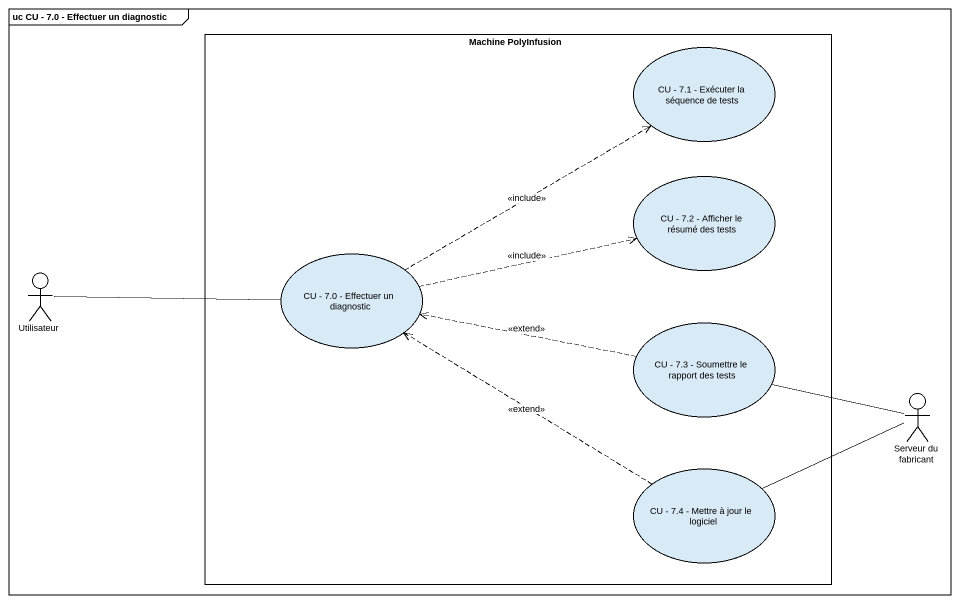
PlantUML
@startuml
mainframe uc CU - 7.0 - Effectuer un diagnostic
rectangle "Machine PolyInfusion" as Machine_PolyInfusion {
  usecase "CU - 7.1 - Exécuter la séquence de tests" as CU_7_1_Exécuter_la_séquence
  usecase "CU - 7.2 - Afficher le résumé des tests" as CU_7_2_Afficher_le_résumé
  usecase "CU - 7.0 - Effectuer un diagnostic" as CU_7_0_Effectuer_un
  usecase "CU - 7.3 - Soumettre le rapport des tests" as CU_7_3_Soumettre_le_rapport
  usecase "CU - 7.4 - Mettre à jour le logiciel" as CU_7_4_Mettre_à_jour_le
}
actor Utilisateur
actor "Serveur du fabricant" as Serveur_du_fabricant
CU_7_0_Effectuer_un .right.> CU_7_1_Exécuter_la_séquence : <<include>>
CU_7_0_Effectuer_un .right.> CU_7_2_Afficher_le_résumé : <<include>>
Utilisateur -right- CU_7_0_Effectuer_un
CU_7_3_Soumettre_le_rapport .left.> CU_7_0_Effectuer_un : <<extend>>
Serveur_du_fabricant -left- CU_7_3_Soumettre_le_rapport
Serveur_du_fabricant -left- CU_7_4_Mettre_à_jour_le
CU_7_4_Mettre_à_jour_le .up.> CU_7_0_Effectuer_un : <<extend>>
@enduml
